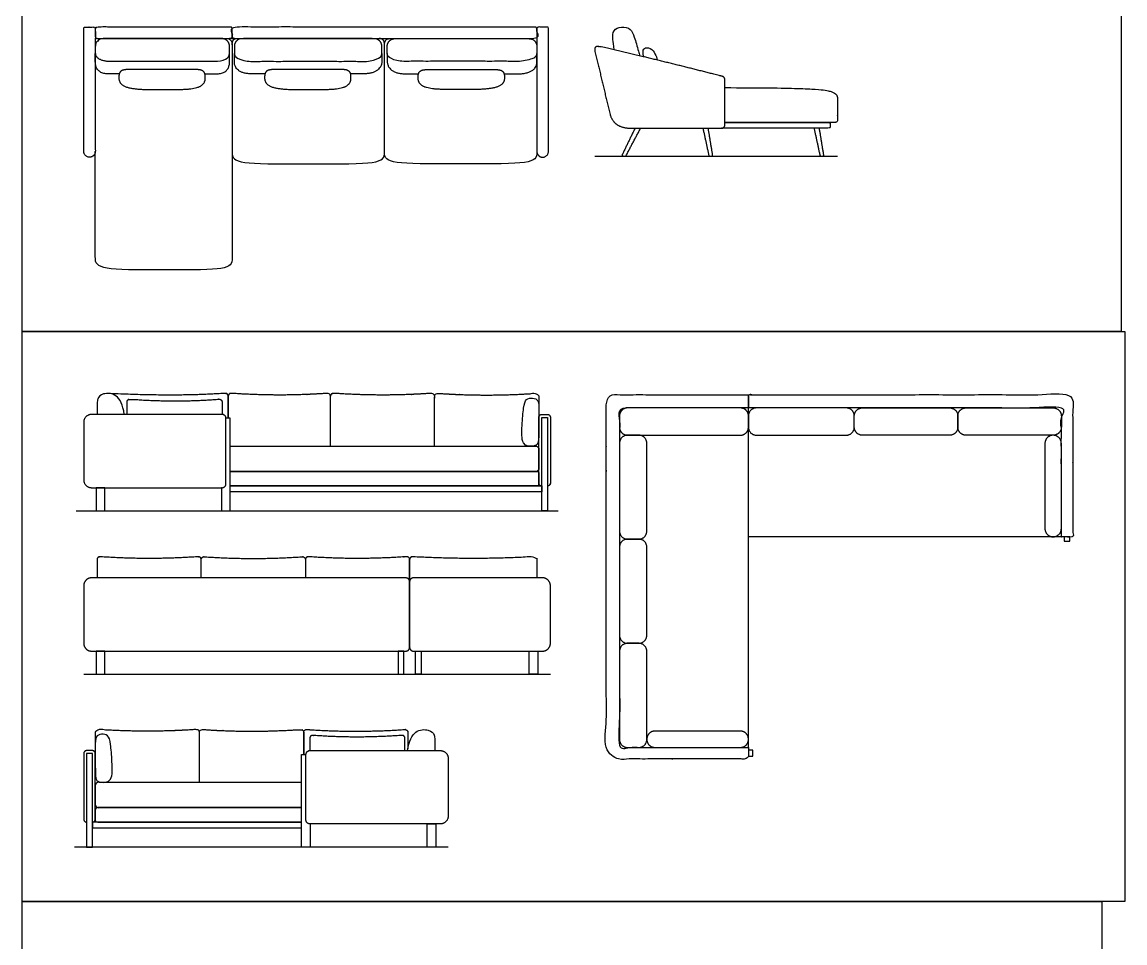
# Model space of a CAD drawing. Header units: metres. Extents: x 0 to 74.2, y -1.2 to 25.5.
# Drawn here: x 27.94 to 35.2, y 6.5 to 12.57 of the extents above; entities that cross this region are included whole.
import ezdxf

# ---------------------------------------------------------------- set-up
doc = ezdxf.new("R2010")
doc.units = ezdxf.units.M
doc.header["$MEASUREMENT"] = 0
for name, color, linetype, true_color in [('AG-DIAGRAM', 7, 'Continuous', 0xfecc66), ('AG-FURNITURE', 7, 'Continuous', 0x66ccff), ('X-VPRT', 6, 'Continuous', 0xff00ff)]:
    doc.layers.add(name, color=color, linetype=linetype, true_color=true_color)

msp = doc.modelspace()

# ---------------------------------------------------------------- linework, layer by layer
at = {"layer": 'AG-DIAGRAM'}
for points in [[(31.712, 11.6888), (33.3122, 11.6888)], [(28.2959, 9.352), (31.4705, 9.352)], [(28.3465, 8.2753), (31.4199, 8.2753)], [(30.7468, 7.137), (28.2856, 7.137)]]:
    msp.add_lwpolyline(points, dxfattribs=at)
at = {"layer": 'AG-FURNITURE'}
for points in [[(30.3277, 11.7182), (30.3277, 12.4223)], [(30.3277, 11.7182), (30.3277, 12.4223)], [(29.2545, 9.5044), (29.2545, 9.352), (29.3117, 9.352), (29.3117, 9.9616), (29.2831, 9.9616)], [(29.3117, 9.5159), (31.3629, 9.5159), (31.3629, 9.4778), (29.3117, 9.4778)], [(34.7855, 9.1807), (32.7246, 9.1807)], [(29.8387, 7.2894), (29.8387, 7.137), (29.7816, 7.137), (29.7816, 7.7466), (29.8101, 7.7466)], [(29.7816, 7.301), (28.4035, 7.301), (28.4035, 7.2629), (29.7816, 7.2629)]]:
    msp.add_lwpolyline(points, dxfattribs=at)
for points in [[(31.401, 9.967), (31.401, 9.352), (31.3629, 9.352), (31.3629, 9.967)], [(28.4281, 9.5044), (28.4281, 9.352), (28.4852, 9.352), (28.4852, 9.5044)], [(34.8044, 9.1521), (34.8425, 9.1521), (34.8425, 9.1807), (34.8044, 9.1807)], [(28.4281, 8.4277), (28.4281, 8.2753), (28.4852, 8.2753), (28.4852, 8.4277)], [(30.4166, 8.4277), (30.4166, 8.2753), (30.4547, 8.2753), (30.4547, 8.4277)], [(30.569, 8.4277), (30.569, 8.2753), (30.5309, 8.2753), (30.5309, 8.4277)], [(31.3382, 8.4277), (31.3382, 8.2753), (31.2811, 8.2753), (31.2811, 8.4277)], [(32.7532, 7.7359), (32.7532, 7.774), (32.7246, 7.774), (32.7246, 7.7359)], [(28.3654, 7.752), (28.3654, 7.137), (28.4035, 7.137), (28.4035, 7.752)], [(30.6651, 7.2894), (30.6651, 7.137), (30.608, 7.137), (30.608, 7.2894)]]:
    msp.add_lwpolyline(points, close=True, dxfattribs=at)
for points, weights, degree, knots in [([(28.3592, 12.5397), (28.3465, 12.5397), (28.3465, 12.527), (28.3465, 12.2442), (28.3465, 12.0888), (28.3465, 11.9162), (28.3465, 11.7199), (28.3465, 11.6818), (28.3846, 11.6818), (28.4227, 11.6818), (28.4227, 11.7199), (28.4227, 11.9146), (28.4227, 12.0888), (28.4227, 12.259), (28.4227, 12.527), (28.4227, 12.5397), (28.41, 12.5397), (28.3846, 12.5397), (28.3592, 12.5397)], [1, 0.707106781204, 1, 1, 1, 1, 1, 0.707106781187, 1, 0.707106781186, 1, 1, 1, 1, 1, 0.707106781169, 1, 1, 1], 2, [0, 0, 0, 0.06545, 0.06545, 0.319353, 0.319353, 0.601575, 0.601575, 0.797925, 0.797925, 0.994274, 0.994274, 1.293356, 1.293356, 1.585542, 1.585542, 1.650992, 1.650992, 1.817659, 1.817659, 1.817659]), ([(29.3117, 12.5397), (29.3244, 12.5397), (29.3244, 12.527), (29.3244, 12.5016), (29.3244, 12.4762), (29.3244, 12.4635), (29.3117, 12.4635), (29.0499, 12.4635), (28.8785, 12.4635), (28.707, 12.4635), (28.4354, 12.4635), (28.4227, 12.4635), (28.4227, 12.4762), (28.4227, 12.5016), (28.4227, 12.527), (28.4227, 12.5397), (28.4354, 12.5397), (28.707, 12.5397), (28.8785, 12.5397), (29.0499, 12.5397), (29.3117, 12.5397)], [1, 0.707106781187, 1, 1, 1, 0.707106781186, 1, 1, 1, 1, 1, 0.707106781186, 1, 1, 1, 0.707106781187, 1, 1, 1, 1, 1], 2, [-1.708333, -1.708333, -1.708333, -1.642883, -1.642883, -1.476217, -1.476217, -1.410767, -1.410767, -0.285767, -0.285767, 0.839233, 0.839233, 0.904683, 0.904683, 1.07135, 1.07135, 1.136799, 1.136799, 2.261799, 2.261799, 3.386799, 3.386799, 3.386799]), ([(31.3183, 12.5397), (31.331, 12.5397), (31.331, 12.527), (31.331, 12.5016), (31.331, 12.4762), (31.331, 12.4635), (31.3183, 12.4635), (30.4991, 12.4635), (30.3277, 12.4635), (30.1562, 12.4635), (29.3371, 12.4635), (29.3244, 12.4635), (29.3244, 12.4762), (29.3244, 12.5016), (29.3244, 12.527), (29.3244, 12.5397), (29.3371, 12.5397), (30.1562, 12.5397), (30.3277, 12.5397), (30.4991, 12.5397), (31.3183, 12.5397)], [1, 0.707106781187, 1, 1, 1, 0.707106781186, 1, 1, 1, 1, 1, 0.707106781186, 1, 1, 1, 0.707106781187, 1, 1, 1, 1, 1], 2, [-1.708333, -1.708333, -1.708333, -1.642883, -1.642883, -1.476217, -1.476217, -1.410767, -1.410767, -0.285767, -0.285767, 0.839233, 0.839233, 0.904683, 0.904683, 1.07135, 1.07135, 1.136799, 1.136799, 2.261799, 2.261799, 3.386799, 3.386799, 3.386799]), ([(31.3945, 12.5397), (31.4072, 12.5397), (31.4072, 12.527), (31.4072, 12.2442), (31.4072, 12.0888), (31.4072, 11.9162), (31.4072, 11.7199), (31.4072, 11.6818), (31.3691, 11.6818), (31.331, 11.6818), (31.331, 11.7199), (31.331, 11.9146), (31.331, 12.0888), (31.331, 12.259), (31.331, 12.527), (31.331, 12.5397), (31.3437, 12.5397), (31.3691, 12.5397), (31.3945, 12.5397)], [1, 0.707106781204, 1, 1, 1, 1, 1, 0.707106781187, 1, 0.707106781186, 1, 1, 1, 1, 1, 0.707106781169, 1, 1, 1], 2, [0, 0, 0, 0.06545, 0.06545, 0.319353, 0.319353, 0.601575, 0.601575, 0.797925, 0.797925, 0.994274, 0.994274, 1.293356, 1.293356, 1.585542, 1.585542, 1.650992, 1.650992, 1.817659, 1.817659, 1.817659]), ([(28.9243, 12.4635), (29.0764, 12.4635), (29.2551, 12.4635), (29.3067, 12.4635), (29.3067, 12.412), (29.3067, 12.3977), (29.3067, 12.3652), (29.3067, 12.3136), (28.929, 12.3136), (28.8662, 12.3136), (28.8035, 12.3136), (28.4227, 12.3136), (28.4227, 12.3652), (28.4227, 12.3977), (28.4227, 12.412), (28.4227, 12.4635), (28.4742, 12.4635), (28.7723, 12.4635), (28.9243, 12.4635)], [1, 1, 1, 0.707106781187, 1, 1, 1, 0.707106781187, 1, 1, 1, 0.707106781187, 1, 1, 1, 0.707106781187, 1, 1, 1], 2, [0, 0, 0, 0.997636, 0.997636, 1.263149, 1.263149, 1.437063, 1.437063, 1.702575, 2.700211, 2.700211, 3.697848, 3.96336, 3.96336, 4.137274, 4.137274, 4.402787, 4.402787, 5.400423, 5.400423, 5.400423]), ([(29.826, 12.4635), (29.9781, 12.4635), (30.2585, 12.4635), (30.31, 12.4635), (30.31, 12.412), (30.31, 12.3977), (30.31, 12.3652), (30.31, 12.3136), (29.8887, 12.3136), (29.826, 12.3136), (29.7633, 12.3136), (29.3384, 12.3136), (29.3384, 12.3652), (29.3384, 12.3977), (29.3384, 12.412), (29.3384, 12.4635), (29.3899, 12.4635), (29.674, 12.4635), (29.826, 12.4635)], [1, 1, 1, 0.707106781187, 1, 1, 1, 0.707106781187, 1, 1, 1, 0.707106781187, 1, 1, 1, 0.707106781187, 1, 1, 1], 2, [0, 0, 0, 0.997636, 0.997636, 1.263149, 1.263149, 1.437063, 1.437063, 1.702575, 2.700211, 2.700211, 3.697848, 3.96336, 3.96336, 4.137274, 4.137274, 4.402787, 4.402787, 5.400423, 5.400423, 5.400423]), ([(30.8293, 12.4635), (30.6773, 12.4635), (30.3968, 12.4635), (30.3453, 12.4635), (30.3453, 12.412), (30.3453, 12.3977), (30.3453, 12.3652), (30.3453, 12.3136), (30.7666, 12.3136), (30.8293, 12.3136), (30.892, 12.3136), (31.331, 12.3136), (31.331, 12.3652), (31.331, 12.3977), (31.331, 12.412), (31.331, 12.4635), (31.2794, 12.4635), (30.9814, 12.4635), (30.8293, 12.4635)], [1, 1, 1, 0.707106781187, 1, 1, 1, 0.707106781187, 1, 1, 1, 0.707106781187, 1, 1, 1, 0.707106781187, 1, 1, 1], 2, [0, 0, 0, 0.997636, 0.997636, 1.263149, 1.263149, 1.437063, 1.437063, 1.702575, 2.700211, 2.700211, 3.697848, 3.96336, 3.96336, 4.137274, 4.137274, 4.402787, 4.402787, 5.400423, 5.400423, 5.400423]), ([(28.5806, 12.2316), (28.5369, 12.2316), (28.4227, 12.2316), (28.4227, 12.339), (28.4227, 12.3652)], [0.825338898732, 0.798992793774, 0.707106781187, 1, 1], 2, [3.5670869, 3.5670869, 3.5670869, 3.6978476, 3.96336, 4.1146811, 4.1146811, 4.1146811]), ([(29.1443, 12.2316), (29.1924, 12.2316), (29.3067, 12.2316), (29.3067, 12.339), (29.3067, 12.3652)], [0.825338898732, 0.798992793774, 0.707106781187, 1, 1], 2, [3.5670869, 3.5670869, 3.5670869, 3.6978476, 3.96336, 4.1146811, 4.1146811, 4.1146811]), ([(29.5403, 12.2316), (29.4967, 12.2316), (29.3384, 12.2316), (29.3384, 12.339), (29.3384, 12.3652)], [0.825338898732, 0.798992793774, 0.707106781187, 1, 1], 2, [3.5670869, 3.5670869, 3.5670869, 3.6978476, 3.96336, 4.1146811, 4.1146811, 4.1146811]), ([(30.31, 12.3652), (30.31, 12.339), (30.31, 12.2316), (30.1454, 12.2316), (30.1041, 12.2316)], [1, 1, 0.707106781187, 0.798465417809, 0.824421191311], 2, [1.3264342, 1.3264342, 1.3264342, 1.4370627, 1.7025752, 1.8310614, 1.8310614, 1.8310614]), ([(30.3453, 12.3652), (30.3453, 12.339), (30.3453, 12.2316), (30.5099, 12.2316), (30.5512, 12.2316)], [1, 1, 0.707106781187, 0.798465417809, 0.824421191311], 2, [1.3264342, 1.3264342, 1.3264342, 1.4370627, 1.7025752, 1.8310614, 1.8310614, 1.8310614]), ([(31.115, 12.2316), (31.1586, 12.2316), (31.331, 12.2316), (31.331, 12.339), (31.331, 12.3652)], [0.825338898732, 0.798992793774, 0.707106781187, 1, 1], 2, [3.5670869, 3.5670869, 3.5670869, 3.6978476, 3.96336, 4.1146811, 4.1146811, 4.1146811]), ([(31.7138, 12.3783), (31.7051, 12.4144), (31.7288, 12.4144), (32.0266, 12.347), (32.2932, 12.2811), (32.5529, 12.2142), (32.5631, 12.2116), (32.5695, 12.2033), (32.5695, 12.1927), (32.5695, 12.0925), (32.5695, 11.9932), (32.5695, 11.8951), (32.5695, 11.8821), (32.5603, 11.8729), (32.5473, 11.8729), (32.3491, 11.8729), (32.1509, 11.8729), (31.9527, 11.8729), (31.8732, 11.8729), (31.826, 11.9061), (31.811, 11.9723), (31.7784, 12.1082), (31.7463, 12.2425), (31.7138, 12.3783)], [1, 1, 1, 1, 1, 1, 0.860266481406, 0.860266481406, 1, 1, 1, 1, 0.804737854124, 0.804737854124, 1, 1, 1, 1, 1, 1, 1, 1, 1, 1], 3, [0, 0, 0, 0, 0.248055, 0.248055, 3.081282, 3.081282, 3.081282, 3.177235, 3.177235, 3.177235, 4.143081, 4.143081, 4.143081, 4.257381, 4.257381, 4.257381, 6.208316, 6.208316, 6.208316, 6.933691, 6.933691, 6.933691, 8.290754, 8.290754, 8.290754, 8.290754]), ([(28.578, 12.205), (28.578, 12.212), (28.578, 12.2453), (28.5993, 12.2588), (28.6295, 12.2588), (28.6677, 12.2588), (28.7691, 12.2588), (28.8704, 12.2588), (28.9718, 12.2588), (29.0732, 12.2588), (29.0954, 12.2588), (29.1255, 12.2588), (29.1469, 12.2453), (29.1469, 12.212), (29.1469, 12.205), (29.1469, 12.1272), (29.0526, 12.1272), (28.8704, 12.1272), (28.6883, 12.1272), (28.578, 12.1272), (28.578, 12.205)], [1, 1, 0.804737854124, 0.804737854124, 1, 1, 1, 1, 1, 1, 1, 0.804737854124, 0.804737854124, 1, 1, 1, 1, 1, 1, 1, 1], 3, [-1.391089, -1.391089, -1.391089, -1.391089, -1.263149, -0.997636, -0.997636, -0.997636, 0, 0, 0, 0.997636, 0.997636, 0.997636, 1.263149, 1.391089, 1.391089, 1.391089, 2.813092, 2.813092, 2.813092, 4.235094, 4.235094, 4.235094, 4.235094]), ([(29.5378, 12.205), (29.5378, 12.212), (29.5378, 12.2453), (29.5591, 12.2588), (29.5893, 12.2588), (29.6275, 12.2588), (29.7288, 12.2588), (29.8302, 12.2588), (29.9316, 12.2588), (30.0329, 12.2588), (30.0551, 12.2588), (30.0853, 12.2588), (30.1067, 12.2453), (30.1067, 12.212), (30.1067, 12.205), (30.1067, 12.1272), (30.0123, 12.1272), (29.8302, 12.1272), (29.6481, 12.1272), (29.5378, 12.1272), (29.5378, 12.205)], [1, 1, 0.804737854124, 0.804737854124, 1, 1, 1, 1, 1, 1, 1, 0.804737854124, 0.804737854124, 1, 1, 1, 1, 1, 1, 1, 1], 3, [-1.391089, -1.391089, -1.391089, -1.391089, -1.263149, -0.997636, -0.997636, -0.997636, 0, 0, 0, 0.997636, 0.997636, 0.997636, 1.263149, 1.391089, 1.391089, 1.391089, 2.813092, 2.813092, 2.813092, 4.235094, 4.235094, 4.235094, 4.235094]), ([(31.1176, 12.205), (31.1176, 12.212), (31.1176, 12.2453), (31.0962, 12.2588), (31.066, 12.2588), (31.0278, 12.2588), (30.9265, 12.2588), (30.8251, 12.2588), (30.7238, 12.2588), (30.6224, 12.2588), (30.6002, 12.2588), (30.57, 12.2588), (30.5487, 12.2453), (30.5487, 12.212), (30.5487, 12.205), (30.5487, 12.1272), (30.643, 12.1272), (30.8251, 12.1272), (31.0073, 12.1272), (31.1176, 12.1272), (31.1176, 12.205)], [1, 1, 0.804737854124, 0.804737854124, 1, 1, 1, 1, 1, 1, 1, 0.804737854124, 0.804737854124, 1, 1, 1, 1, 1, 1, 1, 1], 3, [-1.391089, -1.391089, -1.391089, -1.391089, -1.263149, -0.997636, -0.997636, -0.997636, 0, 0, 0, 0.997636, 0.997636, 0.997636, 1.263149, 1.391089, 1.391089, 1.391089, 2.813092, 2.813092, 2.813092, 4.235094, 4.235094, 4.235094, 4.235094]), ([(32.5695, 12.1403), (33.1542, 12.1396), (33.3009, 12.1157), (33.3122, 12.0877), (33.3122, 12.0571), (33.3122, 12.0139), (33.3122, 11.9707), (33.3122, 11.9274), (33.3122, 11.9178), (33.3054, 11.911), (33.2958, 11.911), (33.1866, 11.911), (33.0775, 11.911), (32.5695, 11.911)], [1, 1, 1, 1, 1, 1, 1, 1, 0.804737854125, 0.804737854125, 1, 1, 1, 1], 3, [2.982019, 2.982019, 2.982019, 2.982019, 3.631174, 4.300608, 4.300608, 4.300608, 4.726131, 4.726131, 4.726131, 4.810566, 4.810566, 4.810566, 5.884885, 5.884885, 5.884885, 5.884885]), ([(32.5695, 11.911), (32.7166, 11.911), (32.9066, 11.911), (33.0805, 11.911), (33.2543, 11.911), (33.2622, 11.911), (33.2622, 11.9032), (33.2622, 11.892), (33.2622, 11.8807), (33.2622, 11.8729), (33.2543, 11.8729), (33.0805, 11.8729), (32.9066, 11.8729), (32.7021, 11.8729), (32.5473, 11.8729)], [1, 1, 1, 1, 1, 0.707106781187, 1, 1, 1, 0.707106781186, 1, 1, 1, 1, 1], 2, [7.136826, 7.136826, 7.136826, 7.501456, 7.501456, 8.642496, 8.642496, 8.682751, 8.682751, 8.756497, 8.756497, 8.796752, 8.796752, 9.937791, 9.937791, 10.33023, 10.33023, 10.33023]), ([(31.8938, 11.6996), (31.892, 11.6958), (31.8942, 11.6923), (31.8964, 11.6888), (31.9006, 11.6888)], [1, 0.87514653828, 1, 0.87514653828, 1], 2, [0, 0, 0, 0.02491652, 0.02491652, 0.04983304, 0.04983304, 0.04983304]), ([(32.4812, 11.6888), (32.4847, 11.6888), (32.487, 11.6914), (32.4892, 11.6941), (32.4887, 11.6975)], [1, 0.90752090365, 1, 0.90752090365, 1], 2, [0, 0, 0, 0.02138397, 0.02138397, 0.04276794, 0.04276794, 0.04276794]), ([(33.2132, 11.6888), (33.2167, 11.6888), (33.2189, 11.6914), (33.2212, 11.6941), (33.2206, 11.6975)], [1, 0.90752090365, 1, 0.90752090365, 1], 2, [0, 0, 0, 0.02138397, 0.02138397, 0.04276794, 0.04276794, 0.04276794]), ([(29.2982, 9.9616), (29.2982, 10.0466), (29.2982, 10.1072), (29.2982, 10.1155), (29.2919, 10.1212), (29.2856, 10.1269), (29.277, 10.1262), (28.955, 10.1036), (28.506, 10.1253)], [1, 1, 1, 0.916759306645, 1, 0.916759306645, 1, 1, 0.95842356131], 2, [0, 0, 0, 0.394791, 0.394791, 0.44666, 0.44666, 0.498528, 0.498528, 2.551095, 2.551095, 2.551095]), ([(29.9713, 9.7774), (29.9713, 10.0466), (29.9713, 10.1072), (29.9713, 10.1155), (29.965, 10.1212), (29.9587, 10.1269), (29.9501, 10.1262), (29.6414, 10.1036), (29.3194, 10.1262), (29.3108, 10.1269), (29.3045, 10.1212), (29.2982, 10.1155), (29.2982, 10.1072), (29.2982, 10.0466), (29.2982, 9.9616)], [1, 1, 1, 0.916759306645, 1, 0.916759306645, 1, 1, 1, 0.916759306644, 1, 0.916759306644, 1, 1, 1], 2, [0, 0, 0, 0.390946, 0.390946, 0.442309, 0.442309, 0.493673, 0.493673, 2.526247, 2.526247, 2.57761, 2.57761, 2.628974, 2.628974, 3.01992, 3.01992, 3.01992]), ([(30.6576, 9.7774), (30.6576, 10.0466), (30.6576, 10.1072), (30.6576, 10.1155), (30.6513, 10.1212), (30.645, 10.1269), (30.6364, 10.1262), (30.3145, 10.1036), (29.9925, 10.1262), (29.9839, 10.1269), (29.9776, 10.1212), (29.9713, 10.1155), (29.9713, 10.1072)], [1, 1, 1, 0.916759306645, 1, 0.916759306645, 1, 1, 1, 0.916759306644, 1, 0.916759306645, 0.999999999999], 2, [0, 0, 0, 0.390946, 0.390946, 0.442309, 0.442309, 0.493673, 0.493673, 2.526247, 2.526247, 2.57761, 2.57761, 2.628974, 2.628974, 2.628974]), ([(30.6576, 9.7774), (30.6576, 10.0466), (30.6576, 10.1072), (30.6576, 10.1155), (30.6639, 10.1212), (30.6703, 10.1269), (30.6789, 10.1262), (31.0008, 10.1036), (31.3227, 10.1262), (31.3313, 10.1269), (31.3377, 10.1212), (31.344, 10.1155), (31.344, 10.1072), (31.344, 10.0466), (31.344, 9.987)], [1, 1, 1, 0.916759306645, 1, 0.916759306645, 1, 1, 1, 0.916759306644, 1, 0.916759306644, 1, 1, 1], 2, [0, 0, 0, 0.390946, 0.390946, 0.442309, 0.442309, 0.493673, 0.493673, 2.526247, 2.526247, 2.57761, 2.57761, 2.628974, 2.628974, 3.01992, 3.01992, 3.01992]), ([(32.7246, 10.1173), (32.3, 10.1173), (31.8753, 10.1173), (31.8571, 10.1173), (31.8388, 10.1173), (31.788, 10.1173), (31.788, 10.0665), (31.788, 8.9354), (31.788, 7.8043), (31.788, 7.786), (31.788, 7.7678), (31.788, 7.717), (31.8388, 7.717), (32.2817, 7.717), (32.7246, 7.717), (32.7246, 7.7549), (32.7246, 7.7929), (32.3, 7.7929), (31.8753, 7.7929), (31.8753, 8.9171), (31.8753, 10.03), (32.3, 10.03), (32.7246, 10.03), (32.7246, 10.0736), (32.7246, 10.1173)], [1, 1, 1, 1, 1, 0.707106781187, 1, 1, 1, 1, 1, 0.707106781187, 1, 1, 1, 1, 1, 1, 1, 1, 1, 1, 1, 1, 1], 2, [33.578769, 33.578769, 33.578769, 35.818667, 35.818667, 35.938344, 35.938344, 36.200144, 36.200144, 43.622133, 43.622133, 43.74181, 43.74181, 44.00361, 44.00361, 51.451491, 51.451491, 51.737836, 51.737836, 58.879017, 58.879017, 66.181328, 66.181328, 68.421226, 68.421226, 68.707571, 68.707571, 68.707571]), ([(32.7246, 10.03), (33.7494, 10.03), (34.7855, 10.03), (34.7855, 9.6053), (34.7855, 9.1807), (34.8178, 9.1807), (34.8614, 9.1807), (34.8614, 9.6236), (34.8614, 10.0665), (34.8614, 10.1173), (34.8106, 10.1173), (33.7676, 10.1173), (32.7246, 10.1173), (32.7246, 10.0736), (32.7246, 10.03)], [1, 1, 1, 1, 1, 1, 1, 1, 1, 0.707106781187, 1, 1, 1, 1, 1], 2, [4.540582, 4.540582, 4.540582, 9.945515, 9.945515, 17.086697, 17.086697, 17.373041, 17.373041, 24.397718, 24.397718, 24.659518, 24.659518, 30.16065, 30.16065, 30.446994, 30.446994, 30.446994]), ([(28.6313, 9.987), (28.6313, 10.0337), (28.6313, 10.0687), (28.6313, 10.077), (28.6373, 10.0826), (28.6433, 10.0883), (28.6514, 10.0877), (28.9516, 10.0651), (29.2376, 10.0877), (29.2457, 10.0883), (29.2517, 10.0826), (29.2577, 10.077), (29.2577, 10.0687), (29.2577, 10.0386), (29.2577, 9.987)], [1, 1, 1, 0.916759306645, 1, 0.916759306645, 1, 1, 1, 0.916759306644, 1, 0.916759306644, 1, 1, 1], 2, [0.068199, 0.068199, 0.068199, 0.390946, 0.390946, 0.442309, 0.442309, 0.493673, 0.493673, 2.526247, 2.526247, 2.57761, 2.57761, 2.628974, 2.628974, 2.906658, 2.906658, 2.906658]), ([(31.8753, 9.9773), (31.8753, 10.03), (31.9287, 10.03), (32.3988, 10.03), (32.6712, 10.03), (32.7246, 10.03), (32.7246, 9.9773), (32.7246, 9.94), (32.7246, 9.9028), (32.7246, 9.8501), (32.6712, 9.8501), (32.3988, 9.8501), (31.9287, 9.8501), (31.8753, 9.8501), (31.8753, 9.9028), (31.8753, 9.94), (31.8753, 9.9773)], [1, 0.707106781187, 1, 1, 1, 0.707106781187, 1, 1, 1, 0.707106781187, 1, 1, 1, 0.707106781187, 1, 1, 1], 2, [0, 0, 0, 0.271692, 0.271692, 2.134096, 2.134096, 2.405789, 2.405789, 2.570552, 2.570552, 2.842244, 2.842244, 4.704648, 4.704648, 4.976341, 4.976341, 5.141104, 5.141104, 5.141104]), ([(32.7246, 9.9773), (32.7246, 10.03), (32.7781, 10.03), (33.0807, 10.03), (33.3683, 10.03), (33.4217, 10.03), (33.4217, 9.9773), (33.4217, 9.94), (33.4217, 9.9028), (33.4217, 9.8501), (33.3683, 9.8501), (33.0807, 9.8501), (32.7781, 9.8501), (32.7246, 9.8501), (32.7246, 9.9028), (32.7246, 9.94), (32.7246, 9.9773)], [1, 0.707106781187, 1, 1, 1, 0.707106781187, 1, 1, 1, 0.707106781187, 1, 1, 1, 0.707106781187, 1, 1, 1], 2, [0, 0, 0, 0.271692, 0.271692, 2.134096, 2.134096, 2.405789, 2.405789, 2.570552, 2.570552, 2.842244, 2.842244, 4.704648, 4.704648, 4.976341, 4.976341, 5.141104, 5.141104, 5.141104]), ([(29.2831, 9.5298), (29.2831, 9.5044), (29.2577, 9.5044), (28.8227, 9.5044), (28.3973, 9.5044), (28.3465, 9.5044), (28.3465, 9.5552), (28.3465, 9.7457), (28.3465, 9.9362), (28.3465, 9.987), (28.3973, 9.987), (28.8227, 9.987), (29.2577, 9.987), (29.2831, 9.987), (29.2831, 9.9616), (29.2831, 9.7457), (29.2831, 9.5298)], [1, 0.707106781186, 1, 1, 1, 0.707106781187, 1, 1, 1, 0.707106781187, 1, 1, 1, 0.707106781187, 1, 1, 1], 2, [0, 0, 0, 0.1309, 0.1309, 2.922566, 2.922566, 3.184366, 3.184366, 4.434366, 4.434366, 4.696165, 4.696165, 7.487832, 7.487832, 7.618731, 7.618731, 9.035398, 9.035398, 9.035398]), ([(31.363, 9.5159), (31.344, 9.5159), (31.344, 9.535), (31.344, 9.7515), (31.344, 9.9679), (31.344, 9.987), (31.363, 9.987), (31.3819, 9.987), (31.4008, 9.987), (31.4199, 9.987), (31.4199, 9.9679), (31.4199, 9.7515), (31.4199, 9.535), (31.4199, 9.5161), (31.401, 9.5159)], [1, 0.707106781186, 1, 1, 1, 0.707106781187, 1, 1, 1, 0.707106781186, 1, 1, 1, 0.709973225978, 1], 2, [0.6371286, 0.6371286, 0.6371286, 0.7353033, 0.7353033, 0.7955258, 0.7955258, 0.8937006, 0.8937006, 0.9556929, 0.9556929, 1.0538676, 1.0538676, 1.1140901, 1.1140901, 1.2117571, 1.2117571, 1.2117571]), ([(31.928, 9.1656), (31.8753, 9.1656), (31.8753, 9.219), (31.8753, 9.5065), (31.8753, 9.7967), (31.8753, 9.8501), (31.928, 9.8501), (31.9653, 9.8501), (32.0025, 9.8501), (32.0552, 9.8501), (32.0552, 9.7967), (32.0552, 9.5065), (32.0552, 9.219), (32.0552, 9.1656), (32.0025, 9.1656), (31.9653, 9.1656), (31.928, 9.1656)], [1, 0.707106781187, 1, 1, 1, 0.707106781187, 1, 1, 1, 0.707106781187, 1, 1, 1, 0.707106781187, 1, 1, 1], 2, [0, 0, 0, 0.271692, 0.271692, 2.134096, 2.134096, 2.405789, 2.405789, 2.570552, 2.570552, 2.842244, 2.842244, 4.704648, 4.704648, 4.976341, 4.976341, 5.141104, 5.141104, 5.141104]), ([(29.3117, 9.7774), (31.0465, 9.7774), (31.3249, 9.7774), (31.344, 9.7774), (31.344, 9.7584), (31.344, 9.6945), (31.344, 9.6305), (31.344, 9.6115), (31.3249, 9.6115), (31.0465, 9.6115), (29.3117, 9.6115)], [1, 1, 1, 0.707106781187, 1, 1, 1, 0.707106781187, 1, 1, 1], 2, [0.441693, 0.441693, 0.441693, 2.326739, 2.326739, 2.424914, 2.424914, 2.666454, 2.666454, 2.764629, 2.764629, 4.649675, 4.649675, 4.649675]), ([(29.3117, 9.6115), (31.0473, 9.6115), (31.3313, 9.6115), (31.344, 9.6115), (31.344, 9.5988), (31.344, 9.5637), (31.344, 9.5286), (31.344, 9.5159), (31.3313, 9.5159), (31.0473, 9.5159), (29.3117, 9.5159)], [1, 1, 1, 0.707106781187, 1, 1, 1, 0.707106781187, 1, 1, 1], 2, [0.370685, 0.370685, 0.370685, 2.292918, 2.292918, 2.358368, 2.358368, 2.588549, 2.588549, 2.653999, 2.653999, 4.576231, 4.576231, 4.576231]), ([(31.928, 8.4792), (31.8753, 8.4792), (31.8753, 8.5326), (31.8753, 8.8202), (31.8753, 9.1121), (31.8753, 9.1656), (31.928, 9.1656), (31.9653, 9.1656), (32.0025, 9.1656), (32.0552, 9.1656), (32.0552, 9.1121), (32.0552, 8.8202), (32.0552, 8.5326), (32.0552, 8.4792), (32.0025, 8.4792), (31.9653, 8.4792), (31.928, 8.4792)], [1, 0.707106781187, 1, 1, 1, 0.707106781187, 1, 1, 1, 0.707106781187, 1, 1, 1, 0.707106781187, 1, 1, 1], 2, [0, 0, 0, 0.271692, 0.271692, 2.134096, 2.134096, 2.405789, 2.405789, 2.570552, 2.570552, 2.842244, 2.842244, 4.704648, 4.704648, 4.976341, 4.976341, 5.141104, 5.141104, 5.141104]), ([(29.1201, 8.9103), (29.1201, 8.9699), (29.1201, 9.0305), (29.1201, 9.0388), (29.1138, 9.0445), (29.1074, 9.0501), (29.0988, 9.0495), (28.7769, 9.0269), (28.455, 9.0495), (28.4464, 9.0501), (28.4401, 9.0445), (28.4337, 9.0388), (28.4337, 9.0305), (28.4337, 8.9699), (28.4337, 8.9103)], [1, 1, 1, 0.916759306645, 1, 0.916759306645, 1, 1, 1, 0.916759306644, 1, 0.916759306644, 1, 1, 1], 2, [0, 0, 0, 0.390946, 0.390946, 0.442309, 0.442309, 0.493673, 0.493673, 2.526247, 2.526247, 2.57761, 2.57761, 2.628974, 2.628974, 3.01992, 3.01992, 3.01992]), ([(29.1201, 8.9103), (29.1201, 8.9699), (29.1201, 9.0305), (29.1201, 9.0388), (29.1264, 9.0445), (29.1327, 9.0501), (29.1413, 9.0495), (29.4633, 9.0269), (29.7852, 9.0495), (29.7938, 9.0501), (29.8001, 9.0445), (29.8064, 9.0388), (29.8064, 9.0305), (29.8064, 8.9699), (29.8064, 8.9103)], [1, 1, 1, 0.916759306645, 1, 0.916759306645, 1, 1, 1, 0.916759306644, 1, 0.916759306644, 1, 1, 1], 2, [0, 0, 0, 0.390946, 0.390946, 0.442309, 0.442309, 0.493673, 0.493673, 2.526247, 2.526247, 2.57761, 2.57761, 2.628974, 2.628974, 3.01992, 3.01992, 3.01992]), ([(30.4928, 8.8849), (30.4928, 8.9699), (30.4928, 9.0305), (30.4928, 9.0388), (30.4864, 9.0445), (30.4801, 9.0501), (30.4715, 9.0495), (30.1496, 9.0269), (29.8277, 9.0495), (29.8191, 9.0501), (29.8127, 9.0445), (29.8064, 9.0388), (29.8064, 9.0305), (29.8064, 8.9699), (29.8064, 8.9103)], [1, 1, 1, 0.916759306645, 1, 0.916759306645, 1, 1, 1, 0.916759306644, 1, 0.916759306644, 1, 1, 1], 2, [0, 0, 0, 0.390946, 0.390946, 0.442309, 0.442309, 0.493673, 0.493673, 2.526247, 2.526247, 2.57761, 2.57761, 2.628974, 2.628974, 3.01992, 3.01992, 3.01992]), ([(31.3326, 8.9103), (31.3326, 8.9699), (31.3326, 9.0305), (31.3326, 9.0388), (31.3266, 9.0445), (31.3206, 9.0501), (31.3125, 9.0495), (30.9127, 9.0269), (30.5128, 9.0495), (30.5047, 9.0501), (30.4987, 9.0445), (30.4928, 9.0388), (30.4928, 9.0305), (30.4928, 8.9699), (30.4928, 8.8849)], [1, 1, 1, 0.916759306645, 1, 0.916759306645, 1, 1, 1, 0.916759306644, 1, 0.916759306644, 1, 1, 1], 2, [0, 0, 0, 0.390946, 0.390946, 0.442309, 0.442309, 0.493673, 0.493673, 2.526247, 2.526247, 2.57761, 2.57761, 2.628974, 2.628974, 3.01992, 3.01992, 3.01992]), ([(31.928, 7.7929), (31.8753, 7.7929), (31.8753, 7.8463), (31.8753, 8.1338), (31.8753, 8.4258), (31.8753, 8.4792), (31.928, 8.4792), (31.9653, 8.4792), (32.0025, 8.4792), (32.0552, 8.4792), (32.0552, 8.4258), (32.0552, 8.1338), (32.0552, 7.8463), (32.0552, 7.7929), (32.0025, 7.7929), (31.9653, 7.7929), (31.928, 7.7929)], [1, 0.707106781187, 1, 1, 1, 0.707106781187, 1, 1, 1, 0.707106781187, 1, 1, 1, 0.707106781187, 1, 1, 1], 2, [0, 0, 0, 0.271692, 0.271692, 2.134096, 2.134096, 2.405789, 2.405789, 2.570552, 2.570552, 2.842244, 2.842244, 4.704648, 4.704648, 4.976341, 4.976341, 5.141104, 5.141104, 5.141104]), ([(29.1087, 7.5625), (29.1087, 7.8316), (29.1087, 7.8923), (29.1087, 7.9006), (29.1024, 7.9062), (29.0961, 7.9119), (29.0875, 7.9113), (28.7655, 7.8887), (28.4436, 7.9113), (28.435, 7.9119), (28.4287, 7.9062), (28.4224, 7.9006), (28.4224, 7.8923), (28.4224, 7.8316), (28.4224, 7.772)], [1, 1, 1, 0.916759306645, 1, 0.916759306645, 1, 1, 1, 0.916759306644, 1, 0.916759306644, 1, 1, 1], 2, [0, 0, 0, 0.390946, 0.390946, 0.442309, 0.442309, 0.493673, 0.493673, 2.526247, 2.526247, 2.57761, 2.57761, 2.628974, 2.628974, 3.01992, 3.01992, 3.01992]), ([(29.1087, 7.5625), (29.1087, 7.8316), (29.1087, 7.8923), (29.1087, 7.9006), (29.115, 7.9062), (29.1213, 7.9119), (29.1299, 7.9113), (29.4519, 7.8887), (29.7738, 7.9113), (29.7824, 7.9119), (29.7887, 7.9062), (29.795, 7.9006), (29.795, 7.8923), (29.795, 7.8316), (29.795, 7.7466)], [1, 1, 1, 0.916759306645, 1, 0.916759306645, 1, 1, 1, 0.916759306644, 1, 0.916759306644, 1, 1, 1], 2, [0, 0, 0, 0.390946, 0.390946, 0.442309, 0.442309, 0.493673, 0.493673, 2.526247, 2.526247, 2.57761, 2.57761, 2.628974, 2.628974, 3.01992, 3.01992, 3.01992]), ([(29.795, 7.7466), (29.795, 7.8316), (29.795, 7.8923), (29.795, 7.9006), (29.8014, 7.9062), (29.8077, 7.9119), (29.8163, 7.9113), (30.1382, 7.8887), (30.4601, 7.9113), (30.4687, 7.9119), (30.4751, 7.9062), (30.4814, 7.9006), (30.4814, 7.8923), (30.4814, 7.8372), (30.4814, 7.7831)], [1, 1, 1, 0.916759306645, 1, 0.916759306645, 1, 1, 1, 0.916759306644, 1, 0.916759306644, 1, 1, 1], 2, [0, 0, 0, 0.390946, 0.390946, 0.442309, 0.442309, 0.493673, 0.493673, 2.526247, 2.526247, 2.57761, 2.57761, 2.628974, 2.628974, 2.983535, 2.983535, 2.983535]), ([(30.4619, 7.772), (30.4619, 7.8187), (30.4619, 7.8537), (30.4619, 7.862), (30.4559, 7.8677), (30.4499, 7.8733), (30.4418, 7.8727), (30.1416, 7.8501), (29.8556, 7.8727), (29.8475, 7.8733), (29.8415, 7.8677), (29.8355, 7.862), (29.8355, 7.8537), (29.8355, 7.8236), (29.8355, 7.772)], [1, 1, 1, 0.916759306645, 1, 0.916759306645, 1, 1, 1, 0.916759306644, 1, 0.916759306644, 1, 1, 1], 2, [0.068199, 0.068199, 0.068199, 0.390946, 0.390946, 0.442309, 0.442309, 0.493673, 0.493673, 2.526247, 2.526247, 2.57761, 2.57761, 2.628974, 2.628974, 2.906658, 2.906658, 2.906658]), ([(29.8101, 7.3148), (29.8101, 7.2894), (29.8355, 7.2894), (30.2705, 7.2894), (30.696, 7.2894), (30.7468, 7.2894), (30.7468, 7.3402), (30.7468, 7.5307), (30.7468, 7.7212), (30.7468, 7.772), (30.696, 7.772), (30.2705, 7.772), (29.8355, 7.772), (29.8101, 7.772), (29.8101, 7.7466), (29.8101, 7.5307), (29.8101, 7.3148)], [1, 0.707106781186, 1, 1, 1, 0.707106781187, 1, 1, 1, 0.707106781187, 1, 1, 1, 0.707106781187, 1, 1, 1], 2, [0, 0, 0, 0.1309, 0.1309, 2.922566, 2.922566, 3.184366, 3.184366, 4.434366, 4.434366, 4.696165, 4.696165, 7.487832, 7.487832, 7.618731, 7.618731, 9.035398, 9.035398, 9.035398]), ([(29.7816, 7.5625), (28.7199, 7.5625), (28.4414, 7.5625), (28.4224, 7.5625), (28.4224, 7.5434), (28.4224, 7.4795), (28.4224, 7.4156), (28.4224, 7.3965), (28.4414, 7.3965), (28.7199, 7.3965), (29.7816, 7.3965)], [1, 1, 1, 0.707106781187, 1, 1, 1, 0.707106781187, 1, 1, 1], 2, [0.441693, 0.441693, 0.441693, 2.326739, 2.326739, 2.424914, 2.424914, 2.666454, 2.666454, 2.764629, 2.764629, 4.649675, 4.649675, 4.649675]), ([(29.7816, 7.3965), (28.719, 7.3965), (28.4351, 7.3965), (28.4224, 7.3965), (28.4224, 7.3838), (28.4224, 7.3487), (28.4224, 7.3137), (28.4224, 7.301), (28.4351, 7.301), (28.719, 7.301), (29.7816, 7.301)], [1, 1, 1, 0.707106781187, 1, 1, 1, 0.707106781187, 1, 1, 1], 2, [0.370685, 0.370685, 0.370685, 2.292918, 2.292918, 2.358368, 2.358368, 2.588549, 2.588549, 2.653999, 2.653999, 4.576231, 4.576231, 4.576231])]:
    msp.add_rational_spline(points, weights, degree=degree, knots=knots, dxfattribs=at)
for points, knots in [([(31.841, 12.3888), (31.8355, 12.4227), (31.8315, 12.462), (31.8284, 12.5214), (31.889, 12.5465), (31.9527, 12.5309), (31.9743, 12.4697), (31.9941, 12.4035), (32.0061, 12.3597), (32.0088, 12.3494)], [0.122912, 0.122912, 0.122912, 0.122912, 0.483244, 0.918115, 1.344267, 1.78157, 2.221352, 2.783181, 2.954624, 2.954624, 2.954624, 2.954624]), ([(29.2894, 12.4635), (29.3127, 12.4635), (29.3243, 12.4498), (29.3243, 12.4223), (29.3243, 12.1876), (29.3243, 11.9529), (29.3243, 11.0197), (29.3279, 10.9395), (29.2689, 10.9395), (28.8847, 10.9395), (28.4781, 10.9395), (28.419, 10.9395), (28.4227, 11.0266), (28.4227, 11.2577), (28.4227, 11.4888), (28.4227, 11.7199)], [-4.001684, -4.001684, -4.001684, -4.001684, -3.752206, -3.752206, -3.752206, -1.442169, -1.442169, -1.442169, 0, 0, 0, 1.442169, 1.442169, 1.442169, 3.716991, 3.716991, 3.716991, 3.716991]), ([(32.0352, 12.3431), (32.0321, 12.3518), (32.0303, 12.3692), (32.0319, 12.4061), (32.0849, 12.4035), (32.1105, 12.3624), (32.1214, 12.3359), (32.124, 12.3217)], [0, 0, 0, 0, 0.300646, 0.587413, 0.907127, 1.2818, 1.658174, 1.658174, 1.658174, 1.658174]), ([(29.3243, 11.7182), (29.3207, 11.638), (29.3798, 11.638), (29.826, 11.638), (30.2722, 11.638), (30.3313, 11.638), (30.3277, 11.7182)], [-1.442169, -1.442169, -1.442169, -1.442169, 0, 0, 0, 1.442169, 1.442169, 1.442169, 1.442169]), ([(31.331, 11.7182), (31.3346, 11.638), (31.2756, 11.638), (30.8293, 11.638), (30.3831, 11.638), (30.324, 11.638), (30.3277, 11.7182)], [-1.442169, -1.442169, -1.442169, -1.442169, 0, 0, 0, 1.442169, 1.442169, 1.442169, 1.442169])]:
    msp.add_open_spline(points, degree=3, knots=knots, dxfattribs=at)
for points, degree in [([(29.3243, 12.4223), (29.3243, 12.4638), (29.3519, 12.4635)], 2), ([(30.3277, 12.4223), (30.3277, 12.4635), (30.2928, 12.4635)], 2), ([(30.3277, 12.4223), (30.3277, 12.4635), (30.3625, 12.4635)], 2), ([(31.9774, 11.8729), (31.9356, 11.7863), (31.8938, 11.6996)], 2), ([(31.9187, 11.6928), (31.9665, 11.7829), (32.0144, 11.8729)], 2), ([(32.4247, 11.8729), (32.4441, 11.7838), (32.4634, 11.6947)], 2), ([(32.4887, 11.6975), (32.4742, 11.7852), (32.4598, 11.8729)], 2), ([(33.1567, 11.8729), (33.176, 11.7838), (33.1953, 11.6947)], 2), ([(33.2206, 11.6975), (33.2062, 11.7852), (33.1918, 11.8729)], 2), ([(31.9006, 11.6888), (31.9063, 11.6888), (31.9121, 11.6888)], 2), ([(32.4707, 11.6888), (32.476, 11.6888), (32.4812, 11.6888)], 2), ([(33.2027, 11.6888), (33.208, 11.6888), (33.2132, 11.6888)], 2), ([(28.6137, 9.987), (28.604, 10.0507), (28.5679, 10.1278), (28.4654, 10.1278), (28.4339, 10.0916), (28.4337, 10.0548), (28.4337, 9.987)], 3), ([(31.2429, 9.7992), (31.2568, 9.7757), (31.3175, 9.7757), (31.3407, 9.7933), (31.344, 9.8418), (31.344, 10.0253), (31.344, 10.0829), (31.3042, 10.0982), (31.2586, 10.092), (31.2421, 10.0402), (31.2336, 9.917), (31.2289, 9.8228), (31.2429, 9.7992)], 3), ([(32.7246, 7.7929), (32.7246, 8.8567), (32.7246, 10.03)], 2), ([(33.4751, 10.03), (33.7626, 10.03), (34.0502, 10.03)], 2), ([(34.157, 10.03), (34.4446, 10.03), (34.7321, 10.03)], 2), ([(33.4217, 9.9028), (33.4217, 9.94), (33.4217, 9.9773)], 2), ([(34.1036, 9.9773), (34.1036, 9.94), (34.1036, 9.9028)], 2), ([(34.1036, 9.9028), (34.1036, 9.94), (34.1036, 9.9773)], 2), ([(34.7855, 9.9773), (34.7855, 9.94), (34.7855, 9.9028)], 2), ([(34.0502, 9.8501), (33.7626, 9.8501), (33.4751, 9.8501)], 2), ([(34.7321, 9.8501), (34.4446, 9.8501), (34.157, 9.8501)], 2), ([(34.6776, 9.7961), (34.6776, 9.5154), (34.6776, 9.2346)], 2), ([(34.7855, 9.2346), (34.7855, 9.5154), (34.7855, 9.7961)], 2), ([(30.4674, 8.9103), (29.4323, 8.9103), (28.3973, 8.9103)], 2), ([(30.4928, 8.4531), (30.4928, 8.669), (30.4928, 8.8849)], 2), ([(30.4928, 8.8849), (30.4928, 8.669), (30.4928, 8.4531)], 2), ([(31.3691, 8.9103), (30.9436, 8.9103), (30.5182, 8.9103)], 2), ([(28.3465, 8.8595), (28.3465, 8.669), (28.3465, 8.4785)], 2), ([(31.4199, 8.4785), (31.4199, 8.669), (31.4199, 8.8595)], 2), ([(28.3973, 8.4277), (29.4323, 8.4277), (30.4674, 8.4277)], 2), ([(30.5182, 8.4277), (30.9436, 8.4277), (31.3691, 8.4277)], 2), ([(28.5235, 7.5843), (28.5095, 7.5607), (28.4488, 7.5607), (28.4257, 7.5784), (28.4223, 7.6268), (28.4223, 7.8103), (28.4223, 7.868), (28.4621, 7.8833), (28.5077, 7.877), (28.5243, 7.8252), (28.5327, 7.702), (28.5374, 7.6078), (28.5235, 7.5843)], 3), ([(30.4796, 7.772), (30.4893, 7.8357), (30.5253, 7.9128), (30.6278, 7.9128), (30.6593, 7.8767), (30.6595, 7.8398), (30.6595, 7.772)], 3), ([(32.6707, 7.9008), (32.3899, 7.9008), (32.1092, 7.9008)], 2), ([(32.1092, 7.7929), (32.3899, 7.7929), (32.6707, 7.7929)], 2), ([(28.3465, 7.753), (28.3465, 7.5365), (28.3465, 7.32)], 2), ([(28.4033, 7.772), (28.3844, 7.772), (28.3655, 7.772)], 2), ([(28.4224, 7.32), (28.4224, 7.5365), (28.4224, 7.753)], 2)]:
    msp.add_open_spline(points, degree=degree, dxfattribs=at)
for points, weights in [([(31.9121, 11.6888), (31.9166, 11.6888), (31.9187, 11.6928)], [1, 0.857008402468, 1]), ([(32.4634, 11.6947), (32.4647, 11.6888), (32.4707, 11.6888)], [1, 0.778438285947, 1]), ([(33.1953, 11.6947), (33.1966, 11.6888), (33.2027, 11.6888)], [1, 0.778438285947, 1]), ([(33.4217, 9.9773), (33.4217, 10.03), (33.4751, 10.03)], [1, 0.707106781187, 1]), ([(34.0502, 10.03), (34.1036, 10.03), (34.1036, 9.9773)], [1, 0.707106781187, 1]), ([(34.1036, 9.9773), (34.1036, 10.03), (34.157, 10.03)], [1, 0.707106781187, 1]), ([(34.7321, 10.03), (34.7855, 10.03), (34.7855, 9.9773)], [1, 0.707106781187, 1]), ([(33.4751, 9.8501), (33.4217, 9.8501), (33.4217, 9.9028)], [1, 0.707106781187, 1]), ([(34.1036, 9.9028), (34.1036, 9.8501), (34.0502, 9.8501)], [1, 0.707106781187, 1]), ([(34.157, 9.8501), (34.1036, 9.8501), (34.1036, 9.9028)], [1, 0.707106781187, 1]), ([(34.7855, 9.9028), (34.7855, 9.8501), (34.7321, 9.8501)], [1, 0.707106781187, 1]), ([(34.7316, 9.8501), (34.6776, 9.8501), (34.6776, 9.7961)], [1, 0.707106781187, 1]), ([(34.7855, 9.7961), (34.7855, 9.8501), (34.7316, 9.8501)], [1, 0.707106781187, 1]), ([(34.6776, 9.2346), (34.6776, 9.1807), (34.7316, 9.1807)], [1, 0.707106781187, 1]), ([(34.7316, 9.1807), (34.7855, 9.1807), (34.7855, 9.2346)], [1, 0.707106781187, 1]), ([(28.3973, 8.9103), (28.3465, 8.9103), (28.3465, 8.8595)], [1, 0.707106781187, 1]), ([(30.4928, 8.8849), (30.4928, 8.9103), (30.4674, 8.9103)], [1, 0.707106781187, 1]), ([(30.5182, 8.9103), (30.4928, 8.9103), (30.4928, 8.8849)], [1, 0.707106781187, 1]), ([(31.4199, 8.8595), (31.4199, 8.9103), (31.3691, 8.9103)], [1, 0.707106781187, 1]), ([(28.3465, 8.4785), (28.3465, 8.4277), (28.3973, 8.4277)], [1, 0.707106781187, 1]), ([(30.4674, 8.4277), (30.4928, 8.4277), (30.4928, 8.4531)], [1, 0.707106781187, 1]), ([(30.4928, 8.4531), (30.4928, 8.4277), (30.5182, 8.4277)], [1, 0.707106781186, 1]), ([(31.3691, 8.4277), (31.4199, 8.4277), (31.4199, 8.4785)], [1, 0.707106781187, 1]), ([(32.1092, 7.9008), (32.0552, 7.9008), (32.0552, 7.8469)], [1, 0.707106781187, 1]), ([(32.0552, 7.8469), (32.0552, 7.7929), (32.1092, 7.7929)], [1, 0.707106781187, 1]), ([(32.7246, 7.8469), (32.7246, 7.9008), (32.6707, 7.9008)], [1, 0.707106781187, 1]), ([(32.6707, 7.7929), (32.7246, 7.7929), (32.7246, 7.8469)], [1, 0.707106781187, 1]), ([(28.3655, 7.772), (28.3465, 7.772), (28.3465, 7.753)], [1, 0.707106781186, 1]), ([(28.4224, 7.753), (28.4224, 7.772), (28.4033, 7.772)], [1, 0.707106781187, 1]), ([(28.3465, 7.32), (28.3465, 7.3011), (28.3654, 7.301)], [1, 0.709973225978, 1]), ([(28.4033, 7.301), (28.4224, 7.301), (28.4224, 7.32)], [1, 0.707106781186, 1])]:
    msp.add_rational_spline(points, weights, degree=2, dxfattribs=at)
at = {"layer": 'X-VPRT'}
for points in [[(27.9401, 14.1018), (35.1791, 14.1018), (35.1791, 10.5331), (27.9401, 10.5331)], [(27.9401, 10.5331), (35.2045, 10.5331), (35.2045, 6.779), (27.9401, 6.779)], [(27.9401, 6.779), (35.0521, 6.779), (35.0521, 2.5372), (27.9401, 2.5372)]]:
    msp.add_lwpolyline(points, close=True, dxfattribs=at)

doc.saveas('drawing.dxf')
